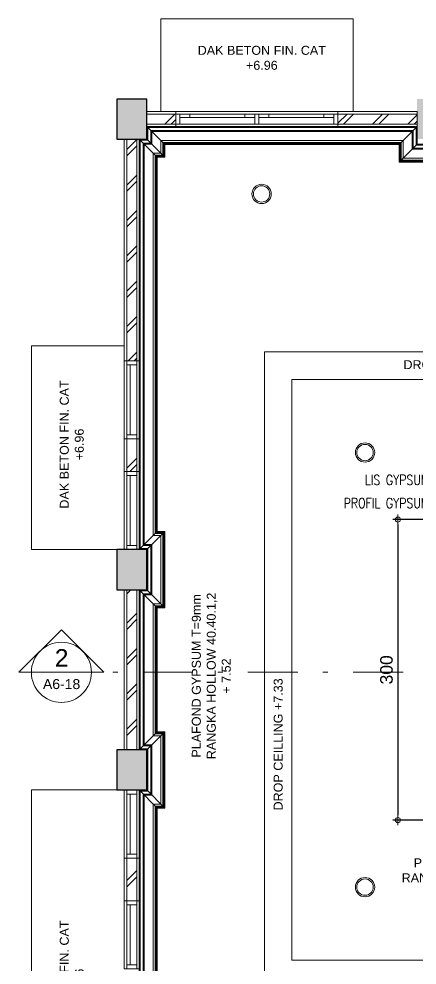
# Model space of a CAD drawing. Header units: millimetres. Extents: x -11 to 1625, y -267 to 180.
# Drawn here: x 1116.44 to 1124.4, y -145.03 to -126.14 of the extents above; entities that cross this region are included whole.
import ezdxf
from ezdxf import colors
from ezdxf.entities.mleader import LeaderData, LeaderLine
from ezdxf.enums import TextEntityAlignment as Align
from ezdxf.math import Vec2, Vec3

# ---------------------------------------------------------------- set-up
doc = ezdxf.new("R2010")
doc.units = ezdxf.units.MM
doc.linetypes.add('DASHDOT', pattern=[1, 0.5, -0.25, 0, -0.25])
for name, color, linetype, lineweight in [('ars', 11, 'Continuous', 5), ('atap', 7, 'Continuous', 20), ('dinding', 5, 'Continuous', 15), ('KOLOM', 1, 'Continuous', 30), ('kus', 63, 'Continuous', 15), ('lan', 7, 'Continuous', 15), ('not', 7, 'Continuous', 20), ('pla', 213, 'Continuous', 15), ('sol kol', 8, 'Continuous', 0), ('TEXT KETERANGAN', 7, 'Continuous', 9), ('u', 6, 'Continuous', 20)]:
    doc.layers.add(name, color=color, linetype=linetype, lineweight=lineweight)
doc.styles.add('aku', font='arial.ttf')
doc.styles.add('ATTR', font='romans.shx', dxfattribs={"width": 0.8, "height": 1.735066})
doc.styles.add('S', font='SIMPLEX', dxfattribs={"width": 1.1})
doc.styles.get("Standard").update_dxf_attribs({"font": 'ARIALUNI.TTF'})
doc.dimstyles.new('SK-50', dxfattribs={"dimtxt": 0.25, "dimasz": 0.1, "dimexe": 0.1, "dimexo": 0, "dimgap": 0.1, "dimtad": 1, "dimdec": 0, "dimlfac": 50, "dimzin": 12, "dimdsep": 46, "dimtxsty": 'Standard', "dimblk": 'BULAT', "dimcen": 0.1, "dimadec": 0, "dimazin": 3, "dimtfac": 1, "dimtdec": 0, "dimtix": 1, "dimtofl": 0, "dimtmove": 0, "dimatfit": 3, "dimldrblk": 'BULAT', "dimfxl": 0, "dimtolj": 1, "dimtzin": 0, "dimarcsym": 0})
pattern_1 = [(45, (545.859, -627.9447), (-0.3535534, 0.3535534), []), (45, (545.984, -627.9447), (-0.3535534, 0.3535534), [])]

# ---------------------------------------------------------------- blocks, each defined once
blk = doc.blocks.new('K1')
at = {"layer": 'KOLOM'}
blk.add_lwpolyline([(0.2, 0.15), (-0.2, 0.15), (-0.2, -0.15), (0.2, -0.15), (0.2, 0.15)], dxfattribs=at)
blk = doc.blocks.new('Npa')
for p, q in [((-0.849, 0), (0, 0.849)), ((0.849, 0), (0, 0.849)), ((0.849, 0), (-0.849, 0))]:
    blk.add_line(p, q)
blk.add_circle((0, 0), 0.6)
at = {"color": 5, "style": 'S', "width": 0.75, "flags": 4}
blk.add_attdef('NO', text='', height=0.3, dxfattribs=at).set_placement((0.005, 0.113), align=Align.CENTER)
at = {"style": 'S', "width": 0.75, "flags": 4}
blk.add_attdef('NOLBR', text='', height=0.2, dxfattribs=at).set_placement((0.005, -0.334), align=Align.CENTER)
blk = doc.blocks.new('BULAT')
for p, q in [((-1, 0), (1, 0)), ((0, -1), (0, 1))]:
    blk.add_line(p, q)
blk.add_circle((0, 0), 0.5)
blk = doc.blocks.new('*D3222')
at = {"layer": 'Defpoints', "color": 0, "ltscale": 0.15}
for p in [(1124.695, -136.137), (1124.013, -142.137), (1124.695, -142.137)]:
    blk.add_point(p, dxfattribs=at)
at = {"layer": 'u', "color": 0, "lineweight": -2, "ltscale": 0.15}
for p, q in [((1124.695, -136.137), (1123.913, -136.137)), ((1124.013, -136.237), (1124.013, -142.037)), ((1124.695, -142.137), (1123.913, -142.137))]:
    blk.add_line(p, q, dxfattribs=at)
at = {"layer": 'u', "color": 0, "lineweight": -2, "ltscale": 0.15, "xscale": 0.1, "yscale": 0.1, "zscale": 0.1}
for p, rotation in [((1124.013, -136.137), 90), ((1124.013, -142.137), 270)]:
    blk.add_blockref('BULAT', p, dxfattribs=dict(at, rotation=rotation))
at = {"layer": 'u', "color": 0, "ltscale": 0.15, "insert": (1123.785, -139.137), "char_height": 0.25, "attachment_point": 5, "rotation": 90}
blk.add_mtext('\\A1;300', dxfattribs=at)

msp = doc.modelspace()

# ---------------------------------------------------------------- hatches: boundary and pattern name
at = {"layer": 'ars'}
h = msp.add_hatch(dxfattribs=at)
h.set_pattern_fill('TEMBOK', color=256, scale=0.5)
h.set_pattern_definition([(45, (1113.9154, -144.2871), (-0.353553, 0.353553), []), (45, (1114.0404, -144.2871), (-0.353553, 0.353553), [])])
h.paths.add_polyline_path([(1118.9954249, -128.0370798), (1119.5754249, -128.0370798), (1119.5754249, -128.2370798), (1118.9954249, -128.2370798)])
h = msp.add_hatch(dxfattribs=at)
h.set_pattern_fill('TEMBOK', color=256, scale=0.5)
h.set_pattern_definition([(45, (1117.3554, -144.2871), (-0.353553, 0.353553), []), (45, (1117.4804, -144.2871), (-0.353553, 0.353553), [])])
h.paths.add_polyline_path([(1122.8154249, -128.0370798), (1124.3954249, -128.0370798), (1124.3954249, -128.2370798), (1122.8154249, -128.2370798)])
h = msp.add_hatch(dxfattribs=at)
h.set_pattern_fill('TEMBOK', color=256, scale=0.5)
h.set_pattern_definition(pattern_1)
h.paths.add_polyline_path([(1118.7954249, -132.9637465), (1118.7954249, -128.5370798), (1118.5954249, -128.5370798), (1118.5954249, -132.9637465)])
h = msp.add_hatch(dxfattribs=at)
h.set_pattern_fill('TEMBOK', color=256, scale=0.5)
h.set_pattern_definition(pattern_1)
h.paths.add_polyline_path([(1118.7954249, -135.1770798), (1118.7954249, -134.5237465), (1118.5954249, -134.5237465), (1118.5954249, -135.1770798)])
h = msp.add_hatch(dxfattribs=at)
h.set_pattern_fill('TEMBOK', color=256, scale=0.5)
h.set_pattern_definition([(45, (1141.6954, -153.2871), (-0.353553, 0.353553), []), (45, (1141.8204, -153.2871), (-0.353553, 0.353553), [])])
h.paths.add_polyline_path([(1118.7954249, -140.7370798), (1118.7954249, -137.5370798), (1118.5954249, -137.5370798), (1118.5954249, -140.7370798)])
h = msp.add_hatch(dxfattribs=at)
h.set_pattern_fill('TEMBOK', color=256, scale=0.5)
h.set_pattern_definition([(45, (1117.6954, -202.93754), (-0.3535534, 0.3535534), []), (45, (1117.8204, -202.93754), (-0.3535534, 0.3535534), [])])
h.paths.add_polyline_path([(1118.7954249, -143.7504131), (1118.7954249, -142.8970798), (1118.5954249, -142.8970798), (1118.5954249, -143.7504131)])
at = {"layer": 'sol kol'}
for points in [[(1118.3954249, -127.7370798), (1118.3954249, -128.5370798), (1118.9954249, -128.5370798), (1118.9954249, -127.7370798)], [(1124.3954249, -127.7370798), (1124.3954249, -128.5370798), (1124.9954249, -128.5370798), (1124.9954249, -127.7370798)], [(1118.3954249, -136.7370798), (1118.3954249, -137.5370798), (1118.9954249, -137.5370798), (1118.9954249, -136.7370798)], [(1118.3954249, -140.7370798), (1118.3954249, -141.5370798), (1118.9954249, -141.5370798), (1118.9954249, -140.7370798)]]:
    msp.add_hatch(color=256, dxfattribs=at).paths.add_polyline_path(points)

# ---------------------------------------------------------------- linework, layer by layer
at = {"layer": 'ars'}
for points in [[(1118.9954249, -128.0370798), (1119.5754249, -128.0370798), (1119.5754249, -128.2370798), (1118.9954249, -128.2370798)], [(1122.8154249, -128.0370798), (1124.3954249, -128.0370798), (1124.3954249, -128.2370798), (1122.8154249, -128.2370798)], [(1118.7954249, -132.9637465), (1118.7954249, -128.5370798), (1118.5954249, -128.5370798), (1118.5954249, -132.9637465)], [(1118.7954249, -135.1770798), (1118.7954249, -134.5237465), (1118.5954249, -134.5237465), (1118.5954249, -135.1770798)], [(1118.7954249, -140.7370798), (1118.7954249, -137.5370798), (1118.5954249, -137.5370798), (1118.5954249, -140.7370798)], [(1118.7954249, -143.7504131), (1118.7954249, -142.8970798), (1118.5954249, -142.8970798), (1118.5954249, -143.7504131)]]:
    msp.add_lwpolyline(points, close=True, dxfattribs=at)
at = {"layer": 'atap'}
for points in [[(1122.8154249, -127.9870798), (1123.1154249, -127.9870798), (1123.1154249, -126.1370798), (1119.5754249, -126.1370798), (1119.2754249, -126.1370798), (1119.2754249, -127.9870798)], [(1118.5454249, -136.7370798), (1116.6954249, -136.7370798), (1116.6954249, -132.9637465), (1116.6954249, -132.6637465), (1118.5454249, -132.6637465)], [(1118.5454249, -149.7370798), (1116.6954249, -149.7370798), (1116.6954249, -141.5370798), (1118.5454249, -141.5370798)]]:
    msp.add_lwpolyline(points, dxfattribs=at)
at = {"layer": 'dinding'}
for points in [[(1118.9954249, -127.9870798), (1119.5754249, -127.9870798), (1119.5754249, -128.2870798), (1118.9954249, -128.2870798)], [(1122.8154249, -127.9870798), (1124.3954249, -127.9870798), (1124.3954249, -128.2870798), (1122.8154249, -128.2870798)], [(1118.8454249, -132.9637465), (1118.8454249, -128.5370798), (1118.5454249, -128.5370798), (1118.5454249, -132.9637465)], [(1118.8454249, -135.1770798), (1118.8454249, -134.5237465), (1118.5454249, -134.5237465), (1118.5454249, -135.1770798)], [(1118.8454249, -140.7370798), (1118.8454249, -137.5370798), (1118.5454249, -137.5370798), (1118.5454249, -140.7370798)], [(1118.8454249, -143.7504131), (1118.8454249, -142.8970798), (1118.5454249, -142.8970798), (1118.5454249, -143.7504131)]]:
    msp.add_lwpolyline(points, close=True, dxfattribs=at)
at = {"layer": 'kus'}
for p, q in [((1119.6554249, -128.0370798), (1121.1554249, -128.0370798)), ((1119.6554249, -128.1070798), (1121.1554249, -128.1070798)), ((1119.8554249, -128.1070798), (1119.8554249, -128.0370798)), ((1120.9554249, -128.1070798), (1120.9554249, -128.0370798)), ((1121.2354249, -128.0370798), (1122.7354249, -128.0370798)), ((1121.2354249, -128.1070798), (1122.7354249, -128.1070798)), ((1121.4354249, -128.1070798), (1121.4354249, -128.0370798)), ((1122.5354249, -128.1070798), (1122.5354249, -128.0370798)), ((1119.6554249, -128.2370798), (1121.1554249, -128.2370798)), ((1121.2354249, -128.2370798), (1122.7354249, -128.2370798)), ((1118.5954249, -134.4437465), (1118.5954249, -133.0437465)), ((1118.6654249, -134.4437465), (1118.6654249, -133.0437465)), ((1118.7954249, -134.4437465), (1118.7954249, -133.0437465)), ((1118.5954249, -136.6570798), (1118.5954249, -135.2570798)), ((1118.6654249, -136.6570798), (1118.6654249, -135.2570798)), ((1118.7954249, -136.6570798), (1118.7954249, -135.2570798)), ((1118.5954249, -142.8170798), (1118.5954249, -141.6170798)), ((1118.6654249, -142.8170798), (1118.6654249, -141.6170798)), ((1118.7954249, -142.8170798), (1118.7954249, -141.6170798)), ((1118.5954249, -145.0304131), (1118.5954249, -143.8304131)), ((1118.6654249, -145.0304131), (1118.6654249, -143.8304131)), ((1118.7954249, -145.0304131), (1118.7954249, -143.8304131))]:
    msp.add_line(p, q, dxfattribs=at)
for points in [[(1119.5754249, -128.0370798), (1119.6554249, -128.0370798), (1119.6554249, -128.2370798), (1119.5754249, -128.2370798)], [(1121.1554249, -128.0370798), (1121.2354249, -128.0370798), (1121.2354249, -128.2370798), (1121.1554249, -128.2370798)], [(1122.7354249, -128.0370798), (1122.8154249, -128.0370798), (1122.8154249, -128.2370798), (1122.7354249, -128.2370798)], [(1118.5954249, -133.0437465), (1118.5954249, -132.9637465), (1118.7954249, -132.9637465), (1118.7954249, -133.0437465)], [(1118.5954249, -134.5237465), (1118.5954249, -134.4437465), (1118.7954249, -134.4437465), (1118.7954249, -134.5237465)], [(1118.5954249, -135.2570798), (1118.5954249, -135.1770798), (1118.7954249, -135.1770798), (1118.7954249, -135.2570798)], [(1118.5954249, -136.7370798), (1118.5954249, -136.6570798), (1118.7954249, -136.6570798), (1118.7954249, -136.7370798)], [(1118.5954249, -141.6170798), (1118.5954249, -141.5370798), (1118.7954249, -141.5370798), (1118.7954249, -141.6170798)], [(1118.5954249, -142.8970798), (1118.5954249, -142.8170798), (1118.7954249, -142.8170798), (1118.7954249, -142.8970798)], [(1118.5954249, -143.8304131), (1118.5954249, -143.7504131), (1118.7954249, -143.7504131), (1118.7954249, -143.8304131)], [(1118.5954249, -145.1104131), (1118.5954249, -145.0304131), (1118.7954249, -145.0304131), (1118.7954249, -145.1104131)]]:
    msp.add_lwpolyline(points, close=True, dxfattribs=at)
at = {"layer": 'lan'}
for points in [[(1119.5754249, -127.9870798), (1122.8154249, -127.9870798), (1122.8154249, -128.2870798), (1119.5754249, -128.2870798)], [(1118.5454249, -134.5237465), (1118.5454249, -132.9637465), (1118.8454249, -132.9637465), (1118.8454249, -134.5237465)], [(1118.5454249, -136.7370798), (1118.5454249, -135.1770798), (1118.8454249, -135.1770798), (1118.8454249, -136.7370798)], [(1118.5454249, -142.8970798), (1118.5454249, -141.5370798), (1118.8454249, -141.5370798), (1118.8454249, -142.8970798)], [(1118.5454249, -145.1104131), (1118.5454249, -143.7504131), (1118.8454249, -143.7504131), (1118.8454249, -145.1104131)]]:
    msp.add_lwpolyline(points, close=True, dxfattribs=at)
at = {"layer": 'not', "linetype": 'DASHDOT', "ltscale": 2}
msp.add_line((1138.8156041, -139.1868671), (1116.4415873, -139.1868671), dxfattribs=at)
at = {"layer": 'pla'}
for points in [[(1136.3954249, -128.5370798), (1136.3954249, -128.2870798), (1130.9954249, -128.2870798), (1130.9954249, -128.5370798), (1130.9954249, -128.6370798), (1124.3954249, -128.6370798), (1124.3954249, -128.5370798), (1124.3954249, -128.2870798), (1118.9954249, -128.2870798), (1118.9954249, -128.5370798), (1118.8454249, -128.5370798), (1118.8454249, -136.7370798), (1118.9954249, -136.7370798), (1118.9954249, -137.5370798), (1118.8454249, -137.5370798), (1118.8454249, -140.7370798), (1118.9954249, -140.7370798), (1118.9954249, -141.5370798), (1118.8454249, -141.5370798), (1118.8454249, -149.7370798), (1118.9954249, -149.7370798)], [(1136.3754249, -128.5509001), (1136.3754249, -128.3070798), (1131.0154249, -128.3070798), (1131.0154249, -128.5370798), (1131.0154249, -128.6570798), (1124.3754249, -128.6570798), (1124.3754249, -128.5370798), (1124.3754249, -128.3070798), (1119.0154249, -128.3070798), (1119.0154249, -128.5570798), (1118.8654249, -128.5570798), (1118.8654249, -136.7170798), (1119.0154249, -136.7170798), (1119.0154249, -137.5570798), (1118.8654249, -137.5570798), (1118.8654249, -140.7170798), (1119.0154249, -140.7170798), (1119.0154249, -141.5570798), (1118.8654249, -141.5570798), (1118.8654249, -149.7170798), (1119.0051559, -149.7170798)], [(1119.3554249, -128.6470798), (1118.9954249, -128.2870798)], [(1124.0354249, -128.6470798), (1124.3954249, -128.2870798)], [(1136.3154249, -128.5926559), (1136.3154249, -128.3670798), (1131.0754249, -128.3670798), (1131.0754249, -128.5370798), (1131.0754249, -128.7170798), (1124.3154249, -128.7170798), (1124.3154249, -128.5370798), (1124.3154249, -128.3670798), (1119.0754249, -128.3670798), (1119.0754249, -128.6170798), (1118.9254249, -128.6170798), (1118.9254249, -136.6570798), (1119.0754249, -136.6570798), (1119.0754249, -137.6170798), (1118.9254249, -137.6170798), (1118.9254249, -140.6570798), (1119.0754249, -140.6570798), (1119.0754249, -141.6170798), (1118.9254249, -141.6170798), (1118.9254249, -149.6570798), (1119.0348887, -149.6570798)], [(1136.2954249, -128.6066734), (1136.2954249, -128.3870798), (1131.0954249, -128.3870798), (1131.0954249, -128.5370798), (1131.0954249, -128.7370798), (1124.2954249, -128.7370798), (1124.2954249, -128.5370798), (1124.2954249, -128.3870798), (1119.0954249, -128.3870798), (1119.0954249, -128.6370798), (1118.9454249, -128.6370798), (1118.9454249, -136.6370798), (1119.0954249, -136.6370798), (1119.0954249, -137.6370798), (1118.9454249, -137.6370798), (1118.9454249, -140.6370798), (1119.0954249, -140.6370798), (1119.0954249, -141.6370798), (1118.9454249, -141.6370798), (1118.9454249, -149.6370798), (1119.0449812, -149.6370798)], [(1119.2054249, -128.8970798), (1118.8454249, -128.5370798)], [(1119.3554249, -128.8970798), (1118.9954249, -128.5370798)], [(1136.1154249, -128.7350894), (1136.1154249, -128.5670798), (1131.2754249, -128.5670798), (1131.2754249, -128.9170798), (1124.1154249, -128.9170798), (1124.1154249, -128.5670798), (1119.2754249, -128.5670798), (1119.2754249, -128.8170798), (1119.1254249, -128.8170798), (1119.1254249, -136.4570798), (1119.2754249, -136.4570798), (1119.2754249, -137.8170798), (1119.1254249, -137.8170798), (1119.1254249, -140.4570798), (1119.2754249, -140.4570798), (1119.2754249, -141.8170798), (1119.1254249, -141.8170798), (1119.1254249, -149.4570798), (1119.1399986, -149.4570798)], [(1136.0754249, -128.7641864), (1136.0754249, -128.6070798), (1131.3154249, -128.6070798), (1131.3154249, -128.9570798), (1124.0754249, -128.9570798), (1124.0754249, -128.6070798), (1119.3154249, -128.6070798), (1119.3154249, -128.8570798), (1119.1654249, -128.8570798), (1119.1654249, -136.4170798), (1119.3154249, -136.4170798), (1119.3154249, -137.8570798), (1119.1654249, -137.8570798), (1119.1654249, -140.4170798), (1119.3154249, -140.4170798), (1119.3154249, -141.8570798), (1119.1654249, -141.8570798), (1119.1654249, -149.4112472)], [(1136.0554249, -128.7788124), (1136.0554249, -128.6270798), (1131.3354249, -128.6270798), (1131.3354249, -128.9770798), (1124.0554249, -128.9770798), (1124.0554249, -128.6270798), (1119.3354249, -128.6270798), (1119.3354249, -128.8770798), (1119.1854249, -128.8770798), (1119.1854249, -136.3970798), (1119.3354249, -136.3970798), (1119.3354249, -137.8770798), (1119.1854249, -137.8770798), (1119.1854249, -140.3970798), (1119.3354249, -140.3970798), (1119.3354249, -141.8770798), (1119.1854249, -141.8770798), (1119.1854249, -149.37583)], [(1136.0354249, -128.7934903), (1136.0354249, -128.6470798), (1131.3554249, -128.6470798), (1131.3554249, -128.9970798), (1124.0354249, -128.9970798), (1124.0354249, -128.6470798), (1119.3554249, -128.6470798), (1119.3554249, -128.8970798), (1119.2054249, -128.8970798), (1119.2054249, -136.3770798), (1119.3554249, -136.3770798), (1119.3554249, -137.8970798), (1119.2054249, -137.8970798), (1119.2054249, -140.3770798), (1119.3554249, -140.3770798), (1119.3554249, -141.8970798), (1119.2054249, -141.8970798), (1119.2054249, -149.3409502)], [(1124.0354249, -128.9970798), (1124.3954249, -128.6370798)], [(1118.8454249, -136.7370798), (1119.2054249, -136.3770798)], [(1118.9954249, -136.7370798), (1119.3554249, -136.3770798)], [(1118.8454249, -137.5370798), (1119.2054249, -137.8970798)], [(1118.9954249, -137.5370798), (1119.3554249, -137.8970798)], [(1118.8454249, -140.7370798), (1119.2054249, -140.3770798)], [(1118.9954249, -140.7370798), (1119.3554249, -140.3770798)], [(1118.8454249, -141.5370798), (1119.2054249, -141.8970798)], [(1118.9954249, -141.5370798), (1119.3554249, -141.8970798)]]:
    msp.add_lwpolyline(points, dxfattribs=at)
at = {"layer": 'pla', "color": 51}
for centre, radius in [((1121.2900212, -129.6329169), 0.192802), ((1121.2900212, -129.6329169), 0.163579), ((1123.3554249, -134.7970798), 0.192802), ((1123.3554249, -134.7970798), 0.163579), ((1123.3554249, -143.4770798), 0.192802), ((1123.3554249, -143.4770798), 0.163579)]:
    msp.add_circle(centre, radius, dxfattribs=at)
at = {"layer": 'u'}
msp.add_lwpolyline([(1118.9954249, -149.7370798, -0.2357249147), (1123.3489147, -146.3807548, 0.2201092367), (1130.1854249, -138.648241, -0.2111456133), (1136.3954249, -128.5370798, 0.6898879925)], format="xyb", dxfattribs=at)
for points in [[(1132.3163186, -132.7870798), (1121.3454249, -132.7870798), (1121.3454249, -145.4870798), (1125.0214345, -145.4870798)], [(1131.9859204, -133.3370798), (1121.8954249, -133.3370798), (1121.8954249, -144.9370798), (1125.0214345, -144.9370798)]]:
    msp.add_lwpolyline(points, dxfattribs=at)

# ---------------------------------------------------------------- block references
at = {"layer": 'KOLOM', "xscale": 2, "yscale": 2, "zscale": 2, "rotation": 90}
for p in [(1118.6954249, -128.1370798), (1118.6954249, -137.1370798), (1118.6954249, -141.1370798)]:
    msp.add_blockref('K1', p, dxfattribs=at)
at = {"layer": 'not'}
ref = msp.add_blockref('Npa', (1117.2901154, -139.1868671), dxfattribs=at)
ref.add_attrib('NO', '2', dxfattribs={"layer": '0', "height": 0.35, "flags": 4}).set_placement((1117.294881, -139.0739645), align=Align.CENTER)
ref.add_attrib('NOLBR', 'A6-18', dxfattribs={"layer": '0', "height": 0.2, "flags": 4}).set_placement((1117.294881, -139.5211049), align=Align.CENTER)

# ---------------------------------------------------------------- texts
at = {"layer": 'not', "char_height": 0.179321095, "attachment_point": 7, "style": 'aku'}
for s, insert in [('\\pi-1.2683;DAK BETON FIN. CAT \\P\\pi-0.30421;+6.96', (1121.2813996, -127.1555968)), ('\\pi-1.3039;DROP CEILLING +7.33', (1125.4268307, -133.1343822)), ('\\pi-1.6143;PLAFOND GYPSUM T=9mm\\P\\pi-1.8546;RANGKA HOLLOW 40.40.1,2mm \\P\\pi-0.33815;+ 9.02', (1125.9419667, -143.6825432))]:
    msp.add_mtext(s, dxfattribs=dict(at, insert=insert))
at = {"layer": 'not', "char_height": 0.179321095, "rotation": 90, "style": 'aku'}
for s, insert, attachment_point in [('\\pi-1.2683;DAK BETON FIN. CAT \\P\\pi-0.30421;+6.96', (1117.2584289, -134.6488398), 1), ('\\pi-1.6143;PLAFOND GYPSUM T=9mm\\P\\pi-1.6473;RANGKA HOLLOW 40.40.1,2 \\P\\pi-0.33815;+ 7.52', (1120.6754065, -139.2751547), 7), ('\\pi-1.3039;DROP CEILLING +7.33', (1121.7122758, -140.6414034), 7), ('\\pi-1.2683;DAK BETON FIN. CAT \\P\\pi-0.30421;+6.96', (1117.2584289, -145.4355064), 1)]:
    msp.add_mtext(s, dxfattribs=dict(at, insert=insert, attachment_point=attachment_point))

# ---------------------------------------------------------------- dimensions: what is measured, and where the dimension line sits
at = {"layer": 'u', "ltscale": 0.15}
dim = msp.add_linear_dim(base=(1124.0127812, -142.1370798), p1=(1124.6954249, -136.1370798), p2=(1124.6954249, -142.1370798), angle=90, dimstyle='SK-50', dxfattribs=at)
dim.commit()
dim.dimension.update_dxf_attribs({"geometry": '*D3222', "text_midpoint": (1123.7850527, -139.1370798)})

# ---------------------------------------------------------------- leaders
at = {"layer": 'TEXT KETERANGAN'}
ml = msp.add_multileader_mtext('Standard', dxfattribs=at)
ml.set_content('{\\C90;LIS GYPSUM FIN. CAT}', color=256, style='ATTR')
ml.set_leader_properties()
ml.build(insert=Vec2(0, 0))
ml.multileader.update_dxf_attribs({"text_left_attachment_type": 2, "text_right_attachment_type": 2, "dogleg_length": 2.367, "arrow_head_size": 0.2637542})
ctx = ml.context
ctx.base_point, ctx.char_height, ctx.arrow_head_size, ctx.landing_gap_size, ctx.plane_origin = Vec3(1122.8923118, -135.3440512), 0.2, 0.2637542, 0.1318771, Vec3(1122.5588548, -136.0809224)
ctx.left_attachment, ctx.right_attachment, ctx.text_align_type = 2, 2, 2
notes = []
notes.append((ctx, [(0, (1, 1, 0), (1127.3959743, -135.3440512), (-1, 0), 1.634194, [(0, [(1127.7633904, -136.1370798)], 0, [])])]))
ctx.mtext.insert, ctx.mtext.alignment, ctx.mtext.flow_direction = Vec3(1125.6299032, -135.2440512), 3, 5
ml = msp.add_multileader_mtext('Standard', dxfattribs=at)
ml.set_content('{\\C90;PROFIL GYPSUM FIN. CAT}', color=256, style='ATTR')
ml.set_leader_properties()
ml.build(insert=Vec2(0, 0))
ml.multileader.update_dxf_attribs({"text_left_attachment_type": 2, "text_right_attachment_type": 2, "dogleg_length": 2.367, "arrow_head_size": 0.2637542})
ctx = ml.context
ctx.base_point, ctx.char_height, ctx.arrow_head_size, ctx.landing_gap_size, ctx.plane_origin = Vec3(1122.4199309, -135.8078119), 0.2, 0.2637542, 0.1318771, Vec3(1122.5588548, -136.5480588)
ctx.left_attachment, ctx.right_attachment, ctx.text_align_type = 2, 2, 2
notes.append((ctx, [(0, (1, 1, 0), (1126.8801199, -135.8078119), (-1, 0), 1.1183396, [(0, [(1127.6954249, -137.8260272)], 0, [])])]))
ctx.mtext.insert, ctx.mtext.alignment, ctx.mtext.flow_direction = Vec3(1125.6299032, -135.7078119), 3, 5
for ctx, leaders in notes:
    for number, flags, end, landing, length, lines in leaders:
        leader = LeaderData()
        leader.index, (leader.has_last_leader_line, leader.has_dogleg_vector, leader.attachment_direction) = number, flags
        leader.last_leader_point, leader.dogleg_vector, leader.dogleg_length = Vec3(end), Vec3(landing), length
        for number, points, colour, breaks in lines:
            line = LeaderLine()
            line.index, line.vertices, line.color, line.breaks = number, Vec3.list(points), colors.encode_raw_color(colour), breaks
            leader.lines.append(line)
        ctx.leaders.append(leader)

doc.saveas('drawing.dxf')
